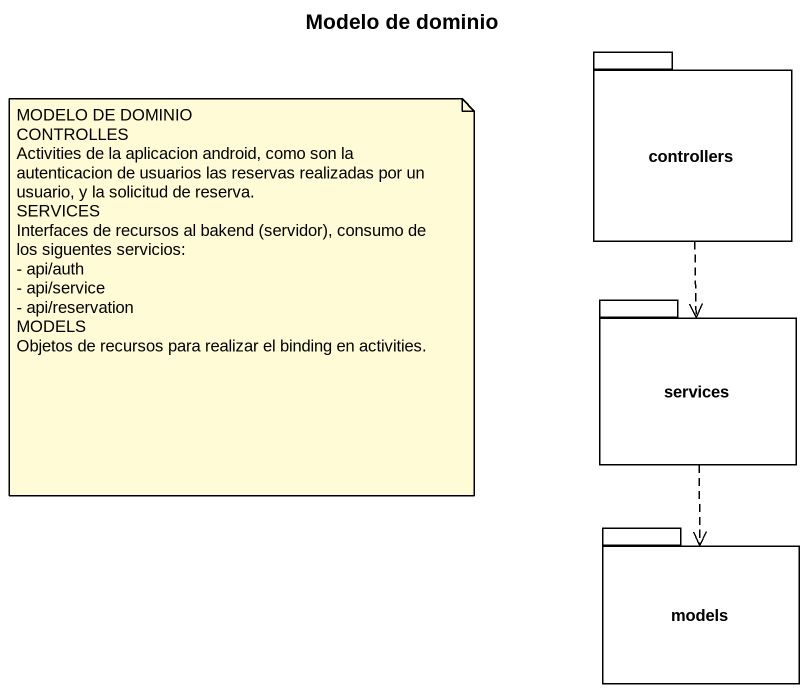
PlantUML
@startuml
title Modelo de dominio
package controllers {
}
package services {
}
package models {
}
controllers ..> services
services ..> models
note as N1
  MODELO DE DOMINIO
  CONTROLLES
  Activities de la aplicacion android, como son la autenticacion de usuarios las reservas realizadas por un usuario, y la solicitud de reserva.
  SERVICES
  Interfaces de recursos al bakend (servidor), consumo de los siguentes servicios:
  - api/auth
  - api/service
  - api/reservation
  MODELS
  Objetos de recursos para realizar el binding en activities.
end note
@enduml
